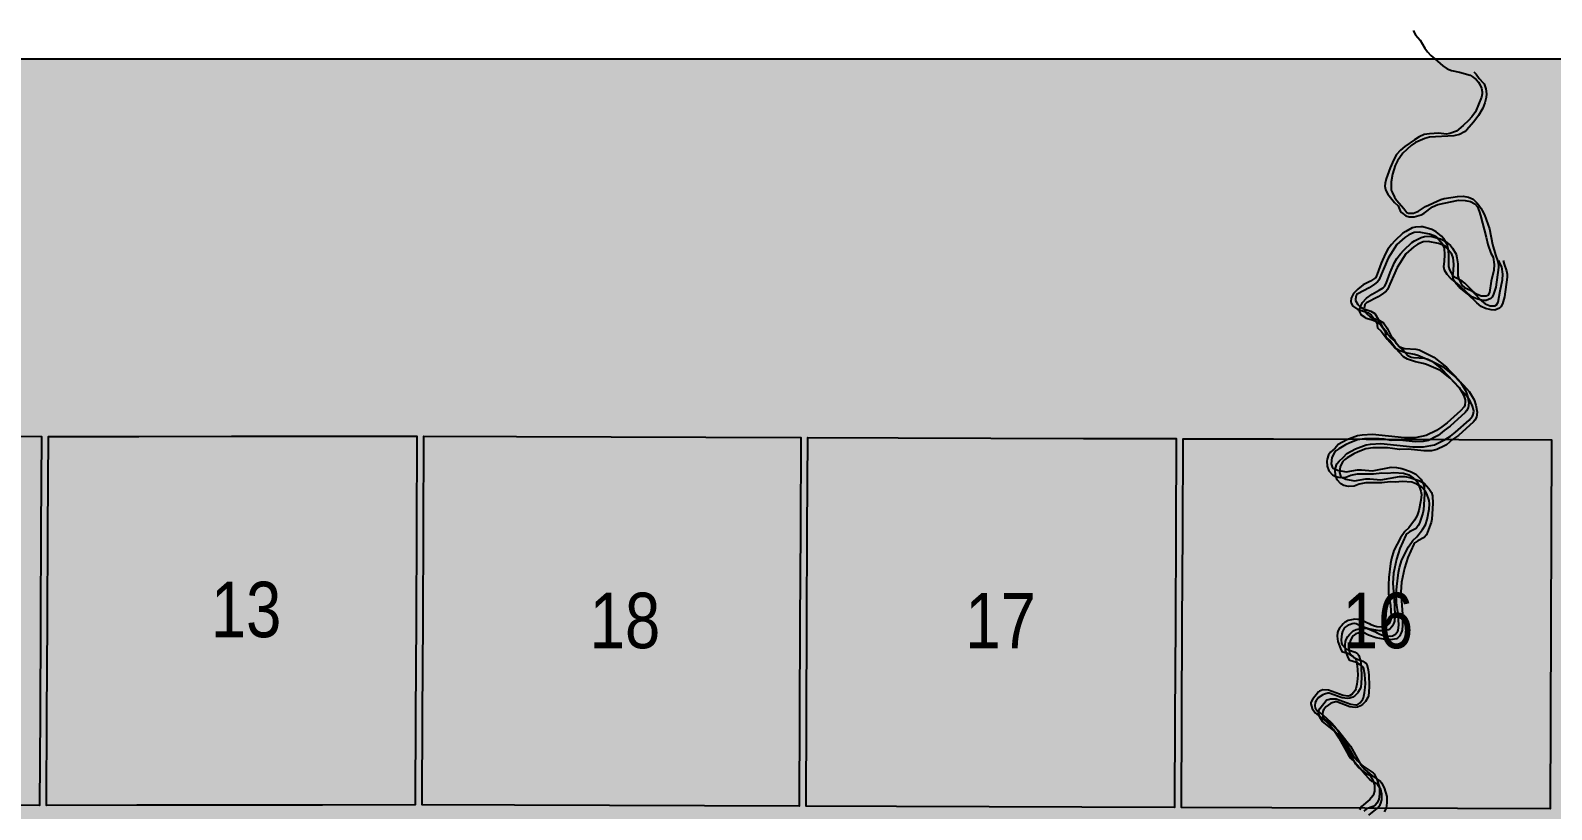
# Model space of a CAD drawing. Extents: x 403018 to 417191, y 6033193 to 6042673.
# Drawn here: x 413977 to 414196.5, y 6037699.1 to 6037811.5 of the extents above; entities that cross this region are included whole.
import ezdxf

# ---------------------------------------------------------------- set-up
doc = ezdxf.new("R2010")
doc.units = 0
doc.header["$LTSCALE"] = 5
doc.linetypes.add('DASHED2', pattern=[9.525, 6.35, -3.175])
for name, color, linetype in [('Quarters', 8, 'Continuous'), ('RoadSeg', 57, 'DASHED2'), ('T-WATER', 160, 'Continuous')]:
    doc.layers.add(name, color=color, linetype=linetype)
doc.layers.add('ROUTE-MAP-BACKGROUND-H', color=7, linetype='Continuous', true_color=0xf0ebff)
doc.styles.add('120', font='ARIALN.TTF', dxfattribs={"height": 13})

msp = doc.modelspace()

# ---------------------------------------------------------------- hatches: boundary and pattern name
at = {"layer": 'ROUTE-MAP-BACKGROUND-H'}
h = msp.add_hatch(color=256, dxfattribs=at)
h.dxf.hatch_style = 1
h.paths.add_polyline_path([(412923.423, 6037807.465), (416092.9, 6037807.465), (416092.9, 6035965.758), (412923.423, 6035965.758)])

# ---------------------------------------------------------------- linework, layer by layer
at = {"layer": 'Quarters'}
for points in [[(413978.338, 6037712.758), (413978.273, 6037699.702), (413964.888, 6037699.78), (413951.504, 6037699.857), (413938.119, 6037699.935), (413925.07, 6037700.011), (413925.14, 6037713.066), (413925.212, 6037726.457), (413925.284, 6037739.848), (413925.355, 6037753.239), (413938.4, 6037753.164), (413951.78, 6037753.086), (413965.16, 6037753.009), (413978.539, 6037752.932), (413978.472, 6037739.541), (413978.405, 6037726.15), (413978.338, 6037712.758)], [(413992.331, 6037699.725), (413979.277, 6037699.704), (413979.343, 6037712.76), (413979.41, 6037726.151), (413979.477, 6037739.542), (413979.544, 6037752.933), (413992.593, 6037752.954), (414005.977, 6037752.975), (414019.36, 6037752.996), (414032.744, 6037753.017), (414032.682, 6037739.627), (414032.62, 6037726.237), (414032.557, 6037712.846), (414032.497, 6037699.791), (414019.108, 6037699.769), (414005.719, 6037699.746), (413992.331, 6037699.725)], [(414046.856, 6037699.741), (414033.501, 6037699.787), (414033.562, 6037712.843), (414033.624, 6037726.233), (414033.686, 6037739.624), (414033.749, 6037753.014), (414047.099, 6037752.967), (414060.785, 6037752.92), (414074.471, 6037752.872), (414088.156, 6037752.824), (414088.099, 6037739.434), (414088.041, 6037726.043), (414087.984, 6037712.653), (414087.928, 6037699.597), (414074.237, 6037699.645), (414060.547, 6037699.693), (414046.856, 6037699.741)], [(414101.98, 6037699.548), (414088.932, 6037699.593), (414088.988, 6037712.649), (414089.046, 6037726.04), (414089.103, 6037739.43), (414089.161, 6037752.821), (414102.204, 6037752.775), (414115.582, 6037752.729), (414128.96, 6037752.682), (414142.338, 6037752.635), (414142.286, 6037739.245), (414142.233, 6037725.854), (414142.18, 6037712.463), (414142.129, 6037699.408), (414128.746, 6037699.454), (414115.363, 6037699.501), (414101.98, 6037699.548)], [(414156.18, 6037699.358), (414143.133, 6037699.404), (414143.185, 6037712.46), (414143.237, 6037725.851), (414143.29, 6037739.241), (414143.343, 6037752.632), (414156.385, 6037752.586), (414169.761, 6037752.54), (414183.138, 6037752.493), (414196.515, 6037752.446), (414196.467, 6037739.056), (414196.42, 6037725.665), (414196.372, 6037712.274), (414196.326, 6037699.218), (414182.944, 6037699.265), (414169.562, 6037699.312), (414156.18, 6037699.358)]]:
    msp.add_lwpolyline(points, close=True, dxfattribs=at)
at = {"layer": 'ROUTE-MAP-BACKGROUND-H'}
msp.add_lwpolyline([(412923.423, 6037807.465), (416092.9, 6037807.465), (416092.9, 6035965.758), (412923.423, 6035965.758)], close=True, dxfattribs=at)
at = {"layer": 'T-WATER', "flags": 128}
for points in [[(414176.549, 6037811.543), (414176.906, 6037810.914), (414177.594, 6037810.115), (414178.23, 6037808.995), (414178.645, 6037808.443), (414179.094, 6037807.937), (414179.698, 6037807.437), (414180.843, 6037806.42), (414181.46, 6037806.019), (414182.098, 6037805.775), (414183.272, 6037805.539), (414184.771, 6037805.066), (414185.068, 6037804.919), (414185.671, 6037804.448), (414185.987, 6037804.058), (414186.141, 6037803.825), (414186.427, 6037803.191), (414186.528, 6037802.702), (414186.53, 6037802.393), (414186.441, 6037801.897), (414185.561, 6037799.8), (414185.04, 6037799.095), (414184.532, 6037798.555), (414183.764, 6037797.808), (414182.816, 6037796.998), (414181.839, 6037796.671), (414181.346, 6037796.598), (414180.282, 6037796.7), (414178.922, 6037796.642), (414178.155, 6037796.524), (414177.445, 6037796.191), (414176.738, 6037795.752), (414175.37, 6037794.792), (414174.755, 6037794.279), (414174.173, 6037793.622), (414173.753, 6037792.902), (414173.228, 6037791.705), (414172.673, 6037790.15), (414172.514, 6037789.481), (414172.485, 6037789.088), (414172.552, 6037788.593), (414172.65, 6037788.331), (414172.913, 6037787.902), (414173.881, 6037786.73), (414174.385, 6037786.221), (414174.689, 6037785.521), (414174.871, 6037785.277), (414175.507, 6037784.788), (414175.978, 6037784.623), (414176.696, 6037784.625), (414177.717, 6037784.947), (414178.156, 6037785.178), (414179.363, 6037786.103), (414180.133, 6037786.433), (414183.109, 6037787.047), (414184.073, 6037787.017), (414184.832, 6037786.848), (414185.481, 6037786.513), (414185.849, 6037786.076), (414186.086, 6037785.475), (414186.293, 6037784.837), (414187.091, 6037781.713), (414187.318, 6037780.631), (414187.758, 6037779.415), (414188.1, 6037778.809), (414188.249, 6037777.753), (414188.187, 6037776.953), (414187.838, 6037775.34), (414187.561, 6037773.72), (414187.331, 6037773.296), (414187.112, 6037773.182), (414186.395, 6037773.178), (414185.711, 6037773.473), (414185.156, 6037773.9), (414184.04, 6037775.055), (414183.655, 6037775.371), (414182.698, 6037775.819), (414182.314, 6037776.137), (414181.866, 6037776.988), (414181.732, 6037777.469), (414181.72, 6037779.216), (414181.603, 6037780.096), (414181.467, 6037780.635), (414180.965, 6037781.464), (414180.65, 6037781.851), (414179.893, 6037782.493), (414179.235, 6037782.816), (414177.981, 6037783.182), (414177.663, 6037783.214), (414176.891, 6037783.159), (414176.398, 6037783.035)], [(414185.321, 6037805.581), (414185.679, 6037805.224), (414186.111, 6037804.591), (414186.687, 6037803.992), (414186.797, 6037803.814), (414187.066, 6037803.098), (414187.164, 6037802.378), (414187.121, 6037801.878), (414186.915, 6037801.113), (414186.608, 6037800.34), (414185.992, 6037799.288), (414185.299, 6037798.334), (414184.261, 6037797.174), (414183.978, 6037796.934), (414183.253, 6037796.534), (414182.431, 6037796.327), (414178.921, 6037796.162), (414178.262, 6037795.97), (414176.896, 6037795.371), (414176.279, 6037794.919), (414175.09, 6037793.847), (414174.276, 6037792.721), (414173.973, 6037792.076), (414173.571, 6037790.784), (414173.374, 6037789.683), (414173.405, 6037788.504), (414173.506, 6037788.181), (414173.872, 6037787.462), (414174.141, 6037787.035), (414175.228, 6037785.869), (414175.639, 6037785.281), (414175.888, 6037785.159), (414176.591, 6037785.156), (414177.323, 6037785.476), (414178.346, 6037786.116), (414180.565, 6037787.15), (414181.05, 6037787.28), (414182.947, 6037787.589), (414183.764, 6037787.632), (414184.564, 6037787.495), (414185.209, 6037787.187), (414185.775, 6037786.664), (414186.058, 6037786.327), (414186.395, 6037785.852), (414186.526, 6037785.572), (414186.836, 6037784.91), (414187.579, 6037782.91), (414188.035, 6037780.631), (414188.426, 6037779.17), (414188.767, 6037778.214), (414188.873, 6037777.727), (414188.869, 6037777.332), (414188.493, 6037774.474), (414188.181, 6037773.479), (414187.962, 6037773.034), (414187.787, 6037772.859), (414187.086, 6037772.56), (414186.578, 6037772.572), (414185.742, 6037772.792), (414185.116, 6037773.076), (414184.468, 6037773.589), (414183.159, 6037774.833), (414181.968, 6037775.803), (414181.469, 6037776.342), (414181.101, 6037776.933), (414181.004, 6037777.424), (414181.102, 6037778.237), (414181.139, 6037779.152), (414181.061, 6037780.101), (414180.851, 6037780.635), (414179.891, 6037781.755), (414179.608, 6037781.927), (414178.911, 6037782.162), (414177.447, 6037782.428), (414176.698, 6037782.371), (414175.923, 6037782.057), (414175.355, 6037781.668), (414174.206, 6037780.639), (414172.969, 6037778.687), (414171.596, 6037775.487), (414171.395, 6037775.25), (414171, 6037774.934), (414170.228, 6037774.419), (414168.559, 6037773.542), (414168.434, 6037773.469), (414168.31, 6037773.284), (414168.213, 6037772.782), (414168.251, 6037772.55), (414168.558, 6037772.012), (414169.031, 6037771.559), (414169.272, 6037771.422)], [(414176.398, 6037783.035), (414175.48, 6037782.55), (414175.068, 6037782.266), (414173.902, 6037781.174), (414173.438, 6037780.639), (414172.904, 6037779.984), (414172.56, 6037779.363), (414171.964, 6037777.957), (414171.384, 6037776.35), (414171.156, 6037775.911), (414170.966, 6037775.737), (414170.38, 6037775.379), (414169.35, 6037774.811), (414168.56, 6037774.213), (414167.957, 6037773.593), (414167.622, 6037772.91), (414167.564, 6037772.416), (414167.591, 6037772.24), (414167.818, 6037771.788), (414168.557, 6037771.291), (414169.397, 6037771.039), (414170.077, 6037770.771), (414170.506, 6037770.521), (414171.295, 6037769.345), (414171.395, 6037768.617), (414171.946, 6037768.143), (414172.79, 6037766.985), (414173.907, 6037765.765), (414174.498, 6037765.411), (414175.647, 6037765.03), (414176.755, 6037764.811), (414177.232, 6037764.663), (414179.27, 6037763.795), (414180.655, 6037762.692), (414183.187, 6037760.006), (414183.621, 6037759.319), (414183.916, 6037758.694), (414184.058, 6037758.216), (414184.092, 6037757.947), (414184.021, 6037757.452), (414183.924, 6037757.251), (414183.415, 6037756.659), (414181.464, 6037754.914), (414180.719, 6037754.335), (414179.949, 6037753.834), (414178.416, 6037753.074), (414176.845, 6037752.776), (414175.312, 6037752.77), (414170.676, 6037753.243), (414169.178, 6037753.145), (414168.542, 6037753.029), (414167.006, 6037752.452), (414165.755, 6037751.804), (414165.283, 6037751.25), (414164.647, 6037750.691), (414164.332, 6037750.304), (414164.125, 6037749.669), (414164.088, 6037749.366), (414164.146, 6037748.673), (414164.395, 6037748), (414164.9, 6037747.42), (414165.332, 6037747.165), (414166.043, 6037747.04), (414166.822, 6037747.072), (414167.586, 6037747.368), (414168.538, 6037747.547), (414170.845, 6037747.56), (414172.052, 6037747.688), (414172.837, 6037747.665), (414173.771, 6037747.743), (414175.17, 6037747.649), (414175.913, 6037747.404), (414176.614, 6037746.958), (414177.085, 6037746.436), (414177.337, 6037746.003), (414177.663, 6037745.05), (414177.745, 6037744.558), (414177.687, 6037743.761), (414177.398, 6037742.29), (414177.149, 6037741.53), (414176.758, 6037740.861), (414175.931, 6037739.772), (414175.347, 6037739.238), (414174.711, 6037738.338), (414173.776, 6037736.473), (414173.421, 6037735.341), (414173.28, 6037734.624), (414173.028, 6037732.623), (414172.98, 6037731.521), (414173.013, 6037730.24), (414173.271, 6037728.597)], [(414169.272, 6037771.422), (414170.43, 6037771.017), (414171.005, 6037770.676), (414171.533, 6037769.892), (414172.081, 6037768.825), (414172.513, 6037768.296), (414172.854, 6037767.71), (414173.345, 6037767.177), (414173.901, 6037766.703), (414174.564, 6037765.949), (414175.012, 6037765.723), (414175.356, 6037765.657), (414176.964, 6037765.57), (414177.449, 6037765.462), (414179.552, 6037764.397), (414181.358, 6037762.967), (414181.882, 6037762.38), (414182.599, 6037761.716), (414183.4, 6037760.792), (414184.133, 6037759.584), (414184.405, 6037758.826), (414184.574, 6037757.811), (414184.495, 6037757.094), (414184.264, 6037756.647), (414184.068, 6037756.4), (414181.89, 6037754.426), (414181.049, 6037753.834), (414180.157, 6037753.095), (414179.863, 6037752.931), (414178.789, 6037752.389), (414177.999, 6037752.212), (414176.873, 6037752.186), (414174.648, 6037752.42), (414173.399, 6037752.384), (414172.389, 6037752.544), (414171.641, 6037752.6), (414169.538, 6037752.606), (414168.542, 6037752.447), (414167.422, 6037752.048), (414166.796, 6037751.75), (414165.808, 6037751.168), (414165.413, 6037750.865), (414165.213, 6037750.648), (414164.817, 6037749.906), (414164.703, 6037749.019), (414164.85, 6037748.55), (414165.004, 6037748.378), (414165.629, 6037748.068), (414166.876, 6037747.865), (414168.538, 6037748.117), (414169.115, 6037748.12), (414170.708, 6037747.98), (414173.369, 6037748.501), (414174.146, 6037748.473), (414174.906, 6037748.348), (414176.167, 6037747.914), (414176.934, 6037747.523), (414177.647, 6037746.776), (414178.01, 6037746.168), (414178.143, 6037745.684), (414178.202, 6037744.602), (414178.063, 6037742.356), (414177.963, 6037741.867), (414177.454, 6037740.452), (414177.291, 6037740.084), (414176.994, 6037739.687), (414176.052, 6037739.189), (414175.648, 6037738.902), (414175.495, 6037738.699), (414174.64, 6037736.781), (414174.165, 6037735.25), (414173.746, 6037733.208), (414173.631, 6037731.806), (414173.887, 6037728.612), (414173.9, 6037727.037), (414173.848, 6037726.316), (414173.798, 6037726.173), (414173.704, 6037725.906), (414173.574, 6037725.639), (414173.497, 6037725.481), (414173.159, 6037725.116), (414173.012, 6037725.041), (414172.181, 6037724.887), (414171.68, 6037724.881), (414170.102, 6037725.182), (414168.988, 6037725.579), (414168.605, 6037725.774), (414168.52, 6037725.818), (414168.338, 6037725.91), (414168.071, 6037725.947), (414167.981, 6037725.96)], [(414173.271, 6037728.597), (414173.364, 6037727.037), (414173.286, 6037726.302), (414173.208, 6037726.174), (414173.047, 6037725.907), (414172.88, 6037725.716), (414172.444, 6037725.466), (414172.141, 6037725.418), (414171.322, 6037725.493), (414170.836, 6037725.606), (414170.509, 6037725.773), (414170.242, 6037725.909), (414169.975, 6037726.029), (414168.847, 6037726.538), (414168.52, 6037726.56), (414168.148, 6037726.585), (414167.197, 6037726.373), (414166.744, 6037726.166), (414166.718, 6037726.144), (414166.452, 6037725.911), (414166.226, 6037725.644), (414165.987, 6037725.361), (414165.733, 6037724.934), (414165.65, 6037724.646), (414165.612, 6037724.14), (414165.663, 6037723.383), (414166.055, 6037722.335), (414166.288, 6037721.913), (414167.249, 6037721.609), (414167.891, 6037721.21), (414168.247, 6037720.866), (414168.34, 6037720.656), (414168.462, 6037719.895), (414168.514, 6037719.237), (414168.566, 6037718.576), (414168.513, 6037717.993), (414168.443, 6037717.227), (414168.263, 6037716.514), (414168.179, 6037716.308), (414167.779, 6037715.764), (414167.348, 6037715.509), (414167.167, 6037715.473), (414166.455, 6037715.565), (414164.335, 6037716.36), (414163.505, 6037716.37), (414163.034, 6037716.217), (414162.906, 6037716.115), (414162.028, 6037714.994), (414161.782, 6037714.567), (414161.767, 6037714.379), (414161.959, 6037713.718), (414162.391, 6037713.084), (414164.018, 6037711.802), (414164.519, 6037711.311), (414165.003, 6037710.732), (414165.818, 6037709.461), (414167.207, 6037706.944), (414167.499, 6037706.539), (414168.084, 6037706.002), (414168.503, 6037705.511), (414168.508, 6037705.505), (414169.181, 6037704.744), (414169.59, 6037704.454), (414170.225, 6037704.106), (414170.398, 6037703.948), (414170.808, 6037703.28), (414170.964, 6037702.616), (414170.967, 6037701.764), (414170.848, 6037701.281), (414170.745, 6037701.079), (414170.329, 6037700.572), (414169.103, 6037699.568), (414168.797, 6037699.079)], [(414167.981, 6037725.96), (414167.768, 6037725.911), (414167.502, 6037725.83), (414167.163, 6037725.727), (414166.753, 6037725.44), (414166.604, 6037725.273), (414166.368, 6037724.826), (414166.26, 6037724.483), (414166.156, 6037723.594), (414166.216, 6037723.105), (414166.304, 6037722.902), (414166.797, 6037722.373), (414167.245, 6037722.139), (414168.188, 6037721.811), (414168.516, 6037721.588), (414168.643, 6037721.502), (414168.735, 6037721.362), (414168.953, 6037720.569), (414169.038, 6037719.817), (414169.096, 6037718.204), (414169.072, 6037717.315), (414168.99, 6037716.824), (414168.907, 6037716.558), (414168.59, 6037715.996), (414168.511, 6037715.915), (414168.137, 6037715.529), (414167.874, 6037715.353), (414167.404, 6037715.177), (414167.072, 6037715.126), (414166.291, 6037715.221), (414164.444, 6037715.92), (414164.237, 6037715.915), (414163.75, 6037715.775), (414163.541, 6037715.69), (414162.857, 6037715.213), (414162.554, 6037714.816), (414162.435, 6037714.566), (414162.371, 6037714.069), (414162.433, 6037713.787), (414162.713, 6037713.36), (414163.519, 6037712.8), (414164.663, 6037711.748), (414165.239, 6037711.081), (414166.404, 6037709.507), (414167.913, 6037706.855), (414168.503, 6037706.147), (414168.508, 6037706.141), (414169.503, 6037705.302), (414170.788, 6037704.432), (414170.933, 6037704.258), (414171.311, 6037703.507), (414171.683, 6037702.274), (414171.717, 6037701.366), (414171.582, 6037700.572), (414171.337, 6037700.051), (414171.134, 6037699.816), (414170.769, 6037699.567), (414169.809, 6037699.204), (414169.446, 6037698.867)]]:
    msp.add_lwpolyline(points, dxfattribs=at)
at = {"layer": 'T-WATER'}
for points in [[(414170.163, 6037698.305), (414171.392, 6037699.306), (414171.808, 6037699.81), (414171.912, 6037700.012), (414172.032, 6037700.494), (414172.031, 6037701.345), (414171.878, 6037702.01), (414171.47, 6037702.678), (414171.298, 6037702.836), (414170.664, 6037703.186), (414170.256, 6037703.477), (414169.586, 6037704.239), (414169.164, 6037704.737), (414168.581, 6037705.275), (414168.29, 6037705.681), (414166.909, 6037708.2), (414166.098, 6037709.473), (414165.617, 6037710.053), (414165.117, 6037710.545), (414163.495, 6037711.831), (414163.066, 6037712.465), (414162.876, 6037713.127), (414162.891, 6037713.314), (414163.139, 6037713.74), (414164.019, 6037714.858), (414164.147, 6037714.959), (414164.618, 6037715.111), (414165.448, 6037715.099), (414167.564, 6037714.298), (414168.275, 6037714.204), (414168.456, 6037714.24), (414168.887, 6037714.493), (414169.288, 6037715.035), (414169.373, 6037715.241), (414169.555, 6037715.953), (414169.63, 6037716.743), (414169.682, 6037717.301), (414169.634, 6037717.937), (414169.582, 6037718.619), (414169.462, 6037719.38), (414169.369, 6037719.589), (414169.015, 6037719.934), (414168.374, 6037720.335), (414167.415, 6037720.642), (414167.184, 6037721.064), (414166.795, 6037722.113), (414166.746, 6037722.87), (414166.786, 6037723.374), (414166.87, 6037723.662), (414167.124, 6037724.088), (414167.364, 6037724.37), (414167.589, 6037724.635), (414167.858, 6037724.868), (414167.883, 6037724.89), (414168.337, 6037725.096), (414169.287, 6037725.305), (414169.66, 6037725.279), (414169.985, 6037725.256), (414171.111, 6037724.744), (414171.382, 6037724.621), (414171.644, 6037724.487), (414171.971, 6037724.319), (414172.456, 6037724.205), (414173.274, 6037724.127), (414173.576, 6037724.175), (414174.014, 6037724.423), (414174.179, 6037724.61), (414174.343, 6037724.879), (414174.42, 6037725.007), (414174.5, 6037725.741), (414174.413, 6037727.301), (414174.159, 6037728.943), (414174.13, 6037730.224), (414174.181, 6037731.324), (414174.439, 6037733.323), (414174.582, 6037734.04), (414174.94, 6037735.17), (414175.879, 6037737.03), (414176.518, 6037737.928), (414177.103, 6037738.46), (414177.932, 6037739.545), (414178.326, 6037740.212), (414178.576, 6037740.971), (414178.869, 6037742.44), (414178.93, 6037743.236), (414178.849, 6037743.729), (414178.527, 6037744.682), (414178.276, 6037745.115), (414177.806, 6037745.638), (414177.107, 6037746.086), (414176.366, 6037746.333), (414174.968, 6037746.431), (414174.034, 6037746.356), (414173.25, 6037746.381), (414172.043, 6037746.256), (414169.738, 6037746.25), (414168.787, 6037746.074), (414168.022, 6037745.781), (414167.243, 6037745.751), (414166.533, 6037745.878), (414166.103, 6037746.134), (414165.6, 6037746.715), (414165.353, 6037747.388), (414165.297, 6037748.081), (414165.334, 6037748.384), (414165.544, 6037749.018), (414165.859, 6037749.403), (414166.496, 6037749.96), (414166.969, 6037750.512), (414168.221, 6037751.156), (414169.758, 6037751.728), (414170.394, 6037751.842), (414171.891, 6037751.936), (414176.522, 6037751.45), (414178.054, 6037751.452), (414179.624, 6037751.745), (414181.159, 6037752.5), (414181.929, 6037752.998), (414182.676, 6037753.574), (414184.631, 6037755.313), (414185.141, 6037755.902), (414185.24, 6037756.103), (414185.312, 6037756.597), (414185.279, 6037756.866), (414185.138, 6037757.344), (414184.843, 6037757.97), (414184.413, 6037758.657), (414181.89, 6037761.349), (414180.508, 6037762.454), (414178.472, 6037763.329), (414177.996, 6037763.478), (414176.888, 6037763.7), (414175.745, 6037764.084), (414175.154, 6037764.44), (414174.042, 6037765.662), (414173.203, 6037766.822), (414172.653, 6037767.297), (414172.556, 6037768.025), (414171.771, 6037769.202), (414171.343, 6037769.452), (414170.664, 6037769.723), (414169.827, 6037769.977), (414169.631, 6037770.109), (414169.09, 6037770.475), (414168.864, 6037770.927), (414168.837, 6037771.103), (414168.896, 6037771.597), (414169.229, 6037772.279), (414169.838, 6037772.896), (414170.629, 6037773.492), (414171.661, 6037774.056), (414172.248, 6037774.412), (414172.438, 6037774.585), (414172.668, 6037775.023), (414173.25, 6037776.627), (414173.849, 6037778.032), (414174.195, 6037778.652), (414174.731, 6037779.304), (414175.194, 6037779.839), (414176.366, 6037780.923), (414176.777, 6037781.206), (414177.7, 6037781.686), (414178.184, 6037781.811), (414178.956, 6037781.865), (414179.276, 6037781.831), (414180.529, 6037781.462), (414181.191, 6037781.139), (414181.942, 6037780.495), (414182.258, 6037780.108), (414182.754, 6037779.276), (414182.886, 6037778.737), (414183, 6037777.856), (414183.012, 6037776.109), (414183.144, 6037775.628), (414183.591, 6037774.777), (414183.973, 6037774.459), (414184.929, 6037774.009), (414185.312, 6037773.691), (414186.419, 6037772.535), (414186.973, 6037772.107), (414187.654, 6037771.811), (414188.372, 6037771.813), (414188.59, 6037771.926), (414188.821, 6037772.349), (414189.103, 6037773.966), (414189.458, 6037775.577), (414189.522, 6037776.376), (414189.377, 6037777.432), (414189.036, 6037778.038), (414188.919, 6037778.365)], [(414189.552, 6037778.365), (414189.703, 6037777.792), (414190.041, 6037776.836), (414190.146, 6037776.348), (414190.141, 6037775.954), (414189.756, 6037773.1), (414189.441, 6037772.106), (414189.22, 6037771.662), (414189.045, 6037771.487), (414188.344, 6037771.191), (414187.835, 6037771.204), (414187.002, 6037771.427), (414186.376, 6037771.713), (414185.733, 6037772.225), (414184.431, 6037773.472), (414183.243, 6037774.445), (414182.747, 6037774.985), (414182.381, 6037775.576), (414182.281, 6037776.068), (414182.38, 6037776.88), (414182.42, 6037777.794), (414182.346, 6037778.744), (414182.138, 6037779.278), (414181.179, 6037780.399), (414180.896, 6037780.571), (414180.202, 6037780.809), (414178.738, 6037781.08), (414177.99, 6037781.023), (414177.219, 6037780.713), (414176.653, 6037780.323), (414175.498, 6037779.301), (414174.257, 6037777.354), (414172.876, 6037774.161), (414172.675, 6037773.924), (414172.278, 6037773.609), (414171.505, 6037773.097), (414169.835, 6037772.226), (414169.71, 6037772.154), (414169.585, 6037771.969), (414169.487, 6037771.467), (414169.525, 6037771.235), (414169.829, 6037770.697), (414170.301, 6037770.243), (414170.541, 6037770.106), (414171.697, 6037769.697), (414172.27, 6037769.355), (414172.795, 6037768.57), (414173.34, 6037767.502), (414173.77, 6037766.972), (414174.109, 6037766.386), (414174.598, 6037765.852), (414175.151, 6037765.376), (414175.812, 6037764.621), (414176.258, 6037764.394), (414176.602, 6037764.328), (414178.207, 6037764.236), (414178.691, 6037764.127), (414180.792, 6037763.055), (414182.594, 6037761.621), (414183.114, 6037761.032), (414183.828, 6037760.369), (414184.628, 6037759.442), (414185.355, 6037758.234), (414185.625, 6037757.475), (414185.793, 6037756.461), (414185.71, 6037755.744), (414185.478, 6037755.298), (414185.282, 6037755.051), (414183.1, 6037753.085), (414182.258, 6037752.496), (414181.365, 6037751.761), (414181.07, 6037751.598), (414179.996, 6037751.059), (414179.206, 6037750.884), (414178.08, 6037750.861), (414175.858, 6037751.102), (414174.609, 6037751.07), (414173.6, 6037751.232), (414172.854, 6037751.29), (414170.752, 6037751.303), (414169.756, 6037751.147), (414169.751, 6037751.146), (414168.636, 6037750.751), (414168.01, 6037750.455), (414167.021, 6037749.877), (414166.625, 6037749.575), (414166.425, 6037749.358), (414166.026, 6037748.619), (414165.911, 6037747.733), (414166.056, 6037747.263), (414166.209, 6037747.091), (414166.833, 6037746.779), (414168.078, 6037746.573), (414169.74, 6037746.82), (414170.316, 6037746.821), (414171.908, 6037746.677), (414174.568, 6037747.189), (414175.345, 6037747.159), (414176.103, 6037747.033), (414177.361, 6037746.595), (414178.128, 6037746.202), (414178.839, 6037745.453), (414179.199, 6037744.845), (414179.331, 6037744.361), (414179.386, 6037743.28), (414179.24, 6037741.036), (414179.139, 6037740.547), (414178.627, 6037739.135), (414178.463, 6037738.767), (414178.165, 6037738.372), (414177.222, 6037737.877), (414176.818, 6037737.591), (414176.664, 6037737.388), (414175.804, 6037735.475), (414175.325, 6037733.946), (414174.901, 6037731.907), (414174.781, 6037730.506), (414175.028, 6037727.314), (414175.036, 6037725.739), (414174.983, 6037725.02), (414174.932, 6037724.877), (414174.836, 6037724.608), (414174.706, 6037724.344), (414174.629, 6037724.186), (414174.29, 6037723.823), (414174.143, 6037723.748), (414173.312, 6037723.596), (414172.812, 6037723.592), (414171.236, 6037723.898), (414170.124, 6037724.298), (414169.741, 6037724.494), (414169.657, 6037724.537), (414169.48, 6037724.628), (414169.475, 6037724.628), (414169.209, 6037724.668), (414169.119, 6037724.681), (414168.906, 6037724.63), (414168.898, 6037724.63), (414168.64, 6037724.552), (414168.301, 6037724.451), (414167.891, 6037724.165), (414167.741, 6037723.998), (414167.503, 6037723.552), (414167.395, 6037723.21), (414167.288, 6037722.322), (414167.347, 6037721.833), (414167.434, 6037721.63), (414167.925, 6037721.1), (414168.372, 6037720.865), (414169.313, 6037720.535), (414169.642, 6037720.31), (414169.767, 6037720.224), (414169.859, 6037720.085), (414170.075, 6037719.291), (414170.157, 6037718.54), (414170.21, 6037716.928), (414170.184, 6037716.039), (414170.101, 6037715.548), (414170.016, 6037715.283), (414169.698, 6037714.722), (414169.622, 6037714.645), (414169.244, 6037714.257), (414168.981, 6037714.082), (414168.511, 6037713.907), (414168.179, 6037713.858), (414167.398, 6037713.955), (414165.555, 6037714.658), (414165.349, 6037714.654), (414164.861, 6037714.515), (414164.652, 6037714.431), (414163.967, 6037713.956), (414163.664, 6037713.561), (414163.543, 6037713.311), (414163.478, 6037712.815), (414163.539, 6037712.533), (414163.818, 6037712.105), (414164.621, 6037711.543), (414165.762, 6037710.489), (414166.336, 6037709.821), (414167.495, 6037708.244), (414168.996, 6037705.59), (414169.588, 6037704.875), (414170.58, 6037704.033), (414171.861, 6037703.161), (414172.005, 6037702.986), (414172.381, 6037702.235), (414172.749, 6037701.002), (414172.781, 6037700.094), (414172.644, 6037699.301), (414172.397, 6037698.781)]]:
    msp.add_lwpolyline(points, dxfattribs=at)

# ---------------------------------------------------------------- texts
at = {"layer": 'RoadSeg', "style": '120'}
for s, p in [('13', (414002.981, 6037723.981)), ('18', (414057.681, 6037722.396)), ('17', (414111.912, 6037722.377)), ('16', (414166.386, 6037722.388))]:
    msp.add_text(s, height=8.0041, dxfattribs=at).set_placement(p)

doc.saveas('drawing.dxf')
